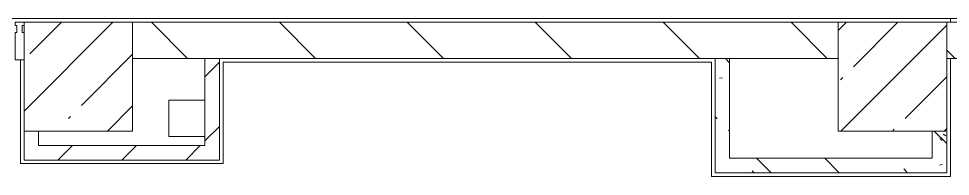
# Model space of a CAD drawing. Header units: millimetres. Extents: x 35802 to 233035, y -8553 to 29000.
# Drawn here: x 113655 to 118805, y 7050 to 7920 of the extents above; entities that cross this region are included whole.
import ezdxf

# ---------------------------------------------------------------- set-up
doc = ezdxf.new("R2010")
doc.units = ezdxf.units.MM
doc.layers.add('A-FLOR-1', color=7, linetype='Continuous', lineweight=5, true_color=0xaaaaaa)
doc.layers.add('I-WALL-5', color=7, linetype='Continuous', lineweight=5, true_color=0x787878)
for name, color, linetype, lineweight in [('A-GLAZ-CWMG-3', 7, 'Continuous', 5), ('A-WALL', 7, 'Continuous', 9), ('I-WALL-4', 7, 'Continuous', 5), ('S-COLS-1', 7, 'Continuous', 5)]:
    doc.layers.add(name, color=color, linetype=linetype, lineweight=lineweight)
pattern_1 = [(45, (106024.65, 0), (-176.7767, 176.7767), [])]
pattern_2 = [(135, (106024.65, 0), (-353.553, -353.553), [])]
pattern_3 = [(135, (106024.65, 0), (-377.17, -377.17), [533.4, -88.9, 17.78, -88.9]), (135, (106024.65, 376.94), (-377.17, -377.17), []), (50, (106024.65, 0), (637.645, -55.787), [66.675, -733.425]), (355, (106024.65, 0), (-123.35, 668.7), [53.34, -586.74]), (100.451, (106077.8, -4.65), (514.3, 612.908), [56.665, -623.315]), (46.184, (106024.65, 177.8), (948.776, -147.15), [100.01, -1100.137]), (96.636, (106103.7, 165.5), (830.91, 865.997), [85, -934.973]), (351.184, (106024.7, 177.8), (830.92, 865.99), [80.01, -880.11]), (21, (106113.55, 133.35), (530.65, -357.928), [66.675, -733.425]), (326, (106113.55, 133.35), (216.308, 644.658), [53.34, -586.74]), (71.451, (106157.8, 103.5), (746.96, 286.724), [56.665, -623.315]), (37.5, (106024.65, 0), (10.8105, 295.9426), [16.764, -562.864, 16.764, -578.866, -588.962]), (37.5, (106024.65, 0), (10.8105, 295.9426), [-1175.258, 16.764, -572.198]), (7.5, (106024.65, 0), (233.869, 350.632), [16.764, -322.834, 16.764, -549.529, -224.472]), (7.5, (106024.65, 0), (233.869, 350.632), [-905.891, 16.764, -207.708]), (327.5, (105826.4, 0), (474.568, -20.0513), [16.764, -205.486, 16.764, -676.656, -920.115]), (327.5, (105826.4, 0), (474.568, -20.0513), [-915.67, 16.764, -903.351]), (317.5, (105737.5, 0), (518.452, 88.993), [16.764, -272.161, 16.764, -443.738, -653.415]), (317.5, (105737.5, 0), (518.452, 88.993), [-749.427, 16.764, -636.65])]

# ---------------------------------------------------------------- blocks, each defined once
blk = doc.blocks.new('BSC_Колонна _Прямоугольная - 600х600-V141-1_8_2_птичка')
at = {"layer": 'S-COLS-1'}
h = blk.add_hatch(dxfattribs=at)
h.set_pattern_fill('FP_178', color=256, style=0, pattern_type=2)
h.set_pattern_definition([(45, (-7960, -7600), (-285.123, 285.123), []), (45, (-7674.88, -7600), (-285.123, 285.123), [504.031, -100.806, 16.764, -84.042])])
h.paths.add_polyline_path([(300, -300), (300, 300), (-300, 300), (-300, -300), (281.5, -300)])
for p, q in [((300, 300), (-300, 300)), ((-300, 300), (-300, -300)), ((300, -300), (300, 300)), ((-300, -300), (300, -300))]:
    blk.add_line(p, q, dxfattribs=at)
blk = doc.blocks.new('BSC_Колонна _Прямоугольная - 600х600-20441433-1_8_2_птичка')
at = {"layer": 'S-COLS-1'}
h = blk.add_hatch(dxfattribs=at)
h.set_pattern_fill('FP_187', color=256, style=0, pattern_type=2)
h.set_pattern_definition([(45, (-12460, -7600), (-285.123, 285.123), []), (45, (-12174.88, -7600), (-285.123, 285.123), [504.031, -100.806, 16.764, -84.042])])
h.paths.add_polyline_path([(-300, -300), (300, -300), (300, 300), (-300, 300), (-300, -164.8)])
for p, q in [((300, 300), (-300, 300)), ((-300, 300), (-300, -300)), ((300, -300), (300, 300)), ((-300, -300), (300, -300))]:
    blk.add_line(p, q, dxfattribs=at)
blk = doc.blocks.new('Прямоугольный импост - Импост структурный с накладкой - 190мм-32633541-1_8_2_птичка')
at = {"layer": 'A-GLAZ-CWMG-3'}
for p, q in [((0, 17), (-50, 17)), ((-50, 17), (-50, 0)), ((-50, 0), (-40, 0)), ((-40, 0), (-40, -40)), ((-10, -40), (-10, 0)), ((-10, 0), (0, 0)), ((-40, -40), (-50, -40)), ((-50, -40), (-50, -190)), ((0, -40), (-10, -40)), ((-50, -190), (0, -190))]:
    blk.add_line(p, q, dxfattribs=at)

msp = doc.modelspace()

# ---------------------------------------------------------------- hatches: boundary and pattern name
at = {"layer": 'I-WALL-4'}
h = msp.add_hatch(dxfattribs=at)
h.set_pattern_fill('FP_91', color=256, style=0, pattern_type=2)
h.set_pattern_definition(pattern_2)
h.paths.add_polyline_path([(114743.8, 7700), (118184.7, 7700), (118184.7, 7900), (114284.7, 7900), (114284.7, 7700), (114684.7, 7700)])
h = msp.add_hatch(dxfattribs=at)
h.set_pattern_fill('FP_91', color=256, style=0, pattern_type=2)
h.set_pattern_definition(pattern_2)
h.paths.add_polyline_path([(118784.7, 7700), (118849.7, 7700), (118849.7, 7900), (118784.7, 7900)])
h.paths.add_polyline_path([(120354.7, 7700), (120754.7, 7700), (120754.7, 7900), (120289.7, 7894.4), (120289.7, 7700), (120334.7, 7700)])
h.paths.add_polyline_path([(121884.7, 7700), (122684.7, 7700), (122684.7, 7900), (121854.7, 7900), (121854.7, 7700)])
h = msp.add_hatch(dxfattribs=at)
h.set_pattern_fill('FP_90', color=256, style=0, pattern_type=2)
h.set_pattern_definition(pattern_1)
h.paths.add_polyline_path([(114764.7, 7140), (114764.7, 7700), (114684.7, 7700), (114684.7, 7140)])
h = msp.add_hatch(dxfattribs=at)
h.set_pattern_fill('FP_90', color=256, style=0, pattern_type=2)
h.set_pattern_definition(pattern_1)
h.paths.add_polyline_path([(114312, 7140), (114684.7, 7140), (114684.7, 7220), (113684.7, 7220), (113684.7, 7140), (114304.4, 7140)])
at = {"layer": 'I-WALL-5'}
h = msp.add_hatch(dxfattribs=at)
h.set_pattern_fill('FP_107', color=256, style=0, pattern_type=2)
h.set_pattern_definition(pattern_3)
h.paths.add_polyline_path([(117504.7, 7150), (117584.7, 7150), (117584.7, 7700), (117504.7, 7700), (117504.7, 7271.5)])
h = msp.add_hatch(dxfattribs=at)
h.set_pattern_fill('FP_107', color=256, style=0, pattern_type=2)
h.set_pattern_definition(pattern_3)
h.paths.add_polyline_path([(118784.7, 7070), (118784.7, 7300), (118704.7, 7300), (118704.7, 7070)])
h = msp.add_hatch(dxfattribs=at)
h.set_pattern_fill('FP_107', color=256, style=0, pattern_type=2)
h.set_pattern_definition(pattern_3)
h.paths.add_polyline_path([(117984, 7070), (118704.7, 7070), (118704.7, 7150), (117504.7, 7150), (117504.7, 7070)])

# ---------------------------------------------------------------- linework, layer by layer
at = {"layer": 'A-FLOR-1'}
for p, q in [((109017.9, 7920), (121764.7, 7920)), ((118804.7, 7920), (118804.7, 7900)), ((113664.7, 7120), (113664.7, 7693)), ((117484.7, 7680), (114784.7, 7680)), ((114784.7, 7680), (114784.7, 7120)), ((117484.7, 7050), (117484.7, 7680)), ((118804.7, 7700), (118804.7, 7050)), ((114484.7, 7470), (114684.7, 7470)), ((114484.7, 7270), (114484.7, 7470)), ((114684.7, 7270), (114484.7, 7270)), ((114784.7, 7120), (113664.7, 7120)), ((118804.7, 7050), (117484.7, 7050))]:
    msp.add_line(p, q, dxfattribs=at)
at = {"layer": 'A-WALL'}
for p, q in [((114764.7, 7700), (114684.7, 7700)), ((117584.7, 7700), (117504.7, 7700))]:
    msp.add_line(p, q, dxfattribs=at)
at = {"layer": 'I-WALL-4'}
for p, q in [((118184.7, 7900), (114284.7, 7900)), ((118849.7, 7900), (118784.7, 7900)), ((114284.7, 7700), (114684.7, 7700)), ((114684.7, 7700), (114684.7, 7220)), ((114764.7, 7140), (114764.7, 7700)), ((114764.7, 7700), (117504.7, 7700)), ((117504.7, 7700), (117504.7, 7070)), ((117584.7, 7700), (118184.7, 7700)), ((117584.7, 7150), (117584.7, 7700)), ((118784.7, 7700), (118849.7, 7700)), ((113684.7, 7300), (113684.7, 7140)), ((113764.7, 7220), (113764.7, 7300)), ((118704.7, 7300), (118704.7, 7150)), ((118784.7, 7070), (118784.7, 7300)), ((114684.7, 7220), (113764.7, 7220)), ((113684.7, 7140), (114764.7, 7140)), ((118704.7, 7150), (117584.7, 7150)), ((117504.7, 7070), (118784.7, 7070))]:
    msp.add_line(p, q, dxfattribs=at)

# ---------------------------------------------------------------- block references
at = {"layer": 'A-GLAZ-CWMG-3'}
msp.add_blockref('Прямоугольный импост - Импост структурный с накладкой - 190мм-32633541-1_8_2_птичка', (113684.7, 7883), dxfattribs=at)
at = {"layer": 'S-COLS-1'}
for name, p in [('BSC_Колонна _Прямоугольная - 600х600-V141-1_8_2_птичка', (113984.7, 7600)), ('BSC_Колонна _Прямоугольная - 600х600-20441433-1_8_2_птичка', (118484.7, 7600))]:
    msp.add_blockref(name, p, dxfattribs=at)

doc.saveas('drawing.dxf')
